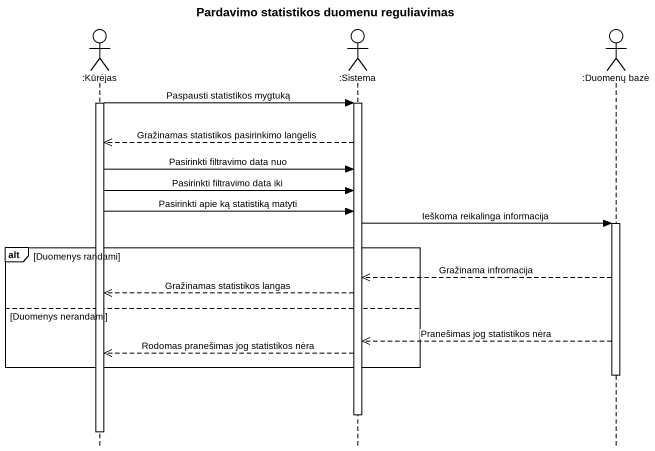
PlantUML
@startuml
title Pardavimo statistikos duomenu reguliavimas
hide footbox
actor ":Kūrėjas" as Kūrėjas
actor ":Sistema" as Sistema
actor ":Duomenų bazė" as Duomenų_bazė

activate Kūrėjas
Kūrėjas -> Sistema : Paspausti statistikos mygtuką
activate Sistema
Sistema -->> Kūrėjas : Gražinamas statistikos pasirinkimo langelis
Kūrėjas -> Sistema : Pasirinkti filtravimo data nuo
Kūrėjas -> Sistema : Pasirinkti filtravimo data iki
Kūrėjas -> Sistema : Pasirinkti apie ką statistiką matyti
Sistema -> Duomenų_bazė : Ieškoma reikalinga informacija
activate Duomenų_bazė
alt Duomenys randami
  Duomenų_bazė -->> Sistema : Gražinama infromacija
  Sistema -->> Kūrėjas : Gražinamas statistikos langas
else Duomenys nerandami
  Duomenų_bazė -->> Sistema : Pranešimas jog statistikos nėra
  Sistema -->> Kūrėjas : Rodomas pranešimas jog statistikos nėra
end
deactivate Duomenų_bazė
deactivate Sistema
deactivate Kūrėjas
@enduml
